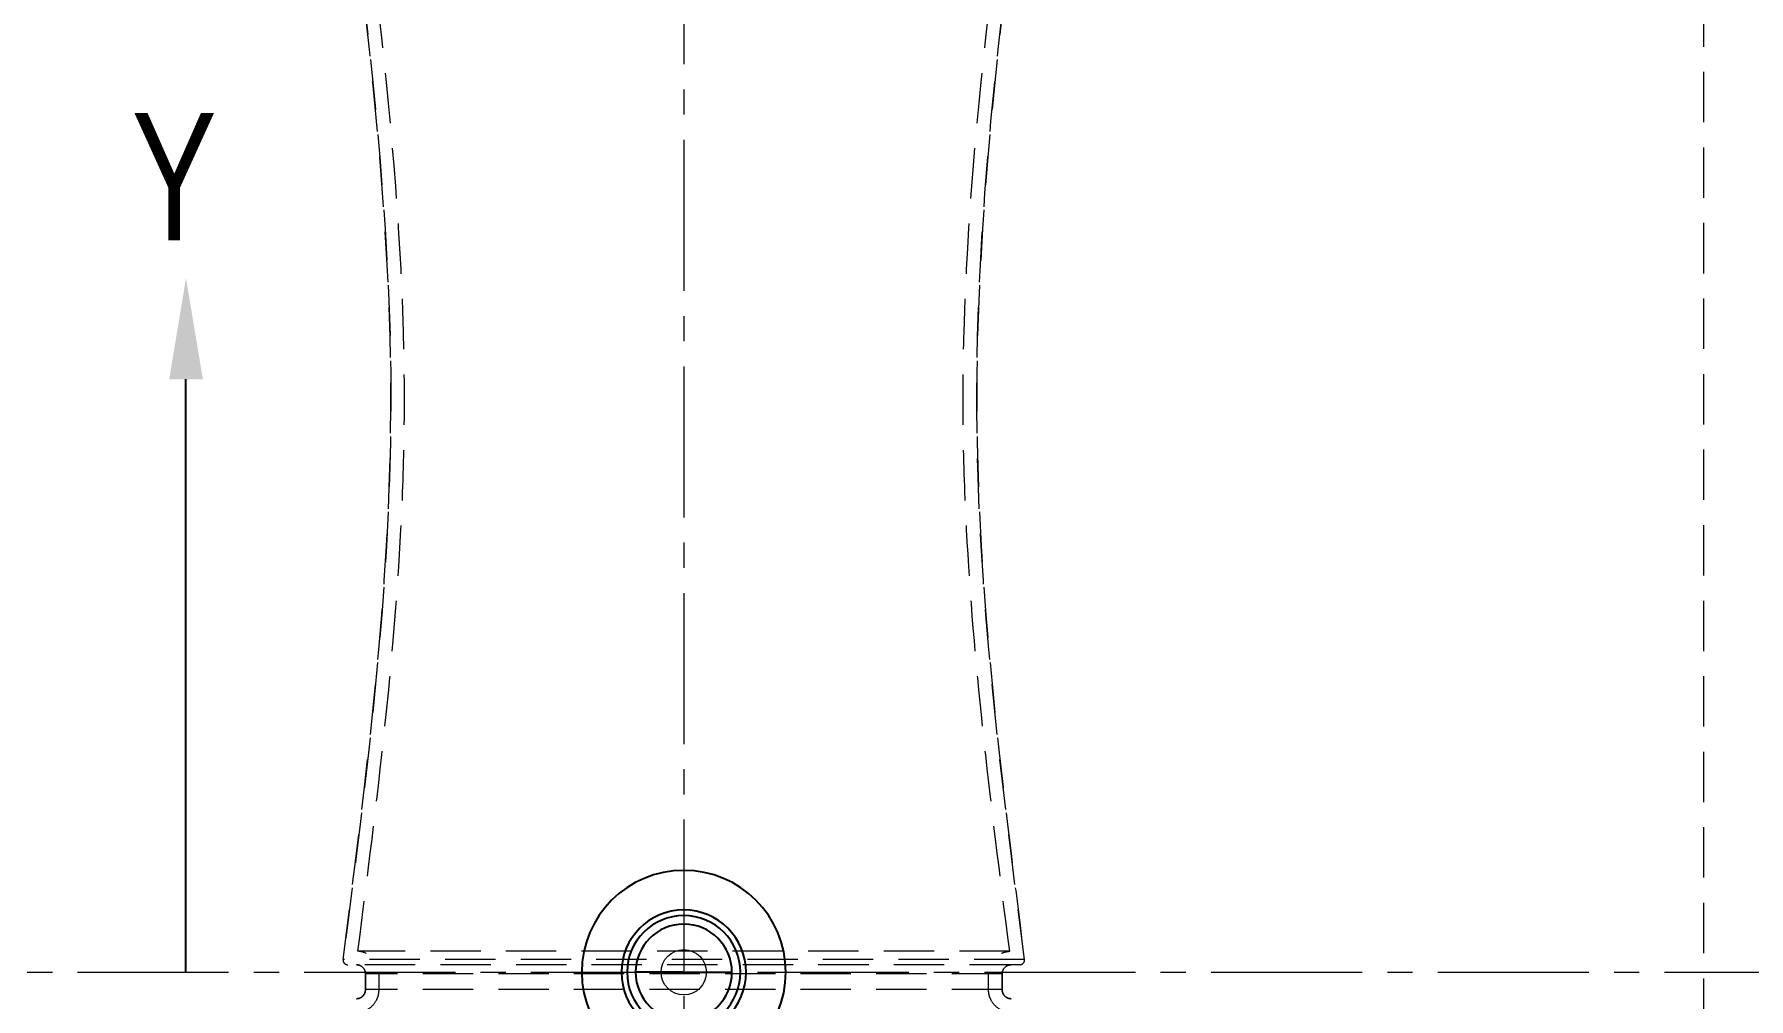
# Model space of a CAD drawing. Header units: millimetres. Extents: x -4200 to 3581, y -7493 to -4075.
# Drawn here: x -146.4 to 4.9, y -4728.6 to -4643.5 of the extents above; entities that cross this region are included whole.
import ezdxf
from ezdxf import colors
from ezdxf.entities.mleader import LeaderData, LeaderLine
from ezdxf.math import Vec2, Vec3

# ---------------------------------------------------------------- set-up
doc = ezdxf.new("R2010")
doc.units = ezdxf.units.MM
doc.header["$LTSCALE"] = 0.7
doc.linetypes.add('CENTER2', pattern=[28.575, 19.05, -3.175, 3.175, -3.175])
doc.linetypes.add('HIDDEN', pattern=[9.525, 6.35, -3.175])
doc.layers.add('cen lines', color=40, linetype='Continuous')
doc.layers.add('txt', color=20, linetype='Continuous')
doc.styles.add('SLDTEXTSTYLE0', font='TXT', dxfattribs={"width": 0.75})
doc.styles.get("Standard").update_dxf_attribs({"font": 'arial.ttf'})

# ---------------------------------------------------------------- blocks, each defined once
blk = doc.blocks.new('*U71')
at = {"layer": 'cen lines', "color": 0, "linetype": 'CENTER2', "lineweight": 9, "transparency": 16777216}
blk.add_line((0, 193.5), (0, -193.5), dxfattribs=at)
blk = doc.blocks.new('*U72')
at = {"layer": 'cen lines', "color": 0, "linetype": 'CENTER2', "lineweight": 9, "transparency": 16777216}
blk.add_line((-133.5, 0), (133.5, 0), dxfattribs=at)

msp = doc.modelspace()

# ---------------------------------------------------------------- linework, layer by layer
at = {"color": 3, "linetype": 'HIDDEN', "lineweight": 0}
for p, q in [((0.93, -4891.26), (0.93, -4561.26)), ((-59.01, -4725.13), (-119.13, -4725.13)), ((-59.01, -4725.13), (-119.13, -4725.13)), ((-59.42, -4725.59), (-118.72, -4725.59)), ((-59.42, -4725.59), (-118.72, -4725.59)), ((-60.31, -4724.4), (-117.82, -4724.4)), ((-60.98, -4726.39), (-117.16, -4726.39)), ((-117.16, -4726.39), (-117.16, -4727.79)), ((-117.16, -4727.79), (-117.16, -4726.39)), ((-117.16, -4726.39), (-117.16, -4727.79)), ((-60.98, -4726.39), (-117.16, -4726.39)), ((-60.98, -4726.39), (-60.98, -4727.79)), ((-60.98, -4726.39), (-60.98, -4727.79)), ((-60.98, -4727.79), (-60.98, -4726.39)), ((-60.98, -4727.79), (-117.16, -4727.79)), ((-60.98, -4727.79), (-117.16, -4727.79))]:
    msp.add_line(p, q, dxfattribs=at)
at = {"color": 3}
msp.add_line((-132.99, -4726.26), (-132.99, -4673.91), dxfattribs=at)
at = {"color": 6, "linetype": 'Continuous'}
for q in [(-93.32, -4726.26), (-84.82, -4726.26)]:
    msp.add_line((-89.07, -4726.26), q, dxfattribs=at)
for radius, start, end in [(9, 0, 180), (5.5, 0, 180), (5, 0, 180), (4.25, 0, 180), (9, 180, 0), (5.5, 180, 0), (5, 180, 0), (4.25, 180, 0)]:
    msp.add_arc((-89.07, -4726.26), radius, start, end, dxfattribs=at)
at = {"color": 3, "linetype": 'HIDDEN', "lineweight": 0}
for centre, start, end in [((-118.72, -4725.18), 172.6695, 270), ((-118.72, -4725.18), 172.6695, 270), ((-118.72, -4725.18), 172.6695, 270), ((-59.42, -4725.18), 270, 7.3305), ((-59.42, -4725.18), 270, 7.3305), ((-59.42, -4725.18), 270, 7.3305)]:
    msp.add_arc(centre, 0.412, start, end, dxfattribs=at)
for points, knots in [([(-117.82, -4724.4), (-116.98, -4717.8), (-115.4, -4705.41), (-114.07, -4690.08), (-113.67, -4678.45), (-113.8, -4662.82), (-115.43, -4645.25), (-117.26, -4630.62), (-117.87, -4625.75)], [0, 0, 0, 0, 0.20122, 0.377694, 0.465931, 0.554168, 0.851389, 1, 1, 1, 1]), ([(-60.31, -4724.4), (-61.16, -4717.8), (-62.74, -4705.41), (-64.06, -4690.08), (-64.47, -4678.45), (-64.33, -4662.82), (-62.7, -4645.25), (-60.88, -4630.62), (-60.27, -4625.75)], [0, 0, 0, 0, 0.20122, 0.377694, 0.465931, 0.554168, 0.851389, 1, 1, 1, 1]), ([(-119.07, -4625.82), (-116.96, -4642.7), (-112.82, -4675.81), (-117.04, -4708.91), (-119.13, -4725.13)], [0, 0, 0, 0, 0.509787, 1, 1, 1, 1]), ([(-119.13, -4725.13), (-117.04, -4708.91), (-114.97, -4692.68), (-114.91, -4676.46), (-114.85, -4659.58), (-116.96, -4642.7), (-119.07, -4625.82)], [0, 0, 0, 0, 0.490213, 0.490213, 0.490213, 1, 1, 1, 1]), ([(-119.07, -4625.82), (-116.96, -4642.7), (-114.85, -4659.58), (-114.91, -4676.46), (-114.97, -4692.68), (-117.04, -4708.91), (-119.13, -4725.13)], [0, 0, 0, 0, 0.509787, 0.509787, 0.509787, 1, 1, 1, 1]), ([(-59.07, -4625.82), (-61.18, -4642.7), (-65.31, -4675.81), (-61.09, -4708.91), (-59.01, -4725.13)], [0, 0, 0, 0, 0.509787, 1, 1, 1, 1]), ([(-59.07, -4625.82), (-61.18, -4642.7), (-63.29, -4659.58), (-63.22, -4676.46), (-63.16, -4692.68), (-61.09, -4708.91), (-59.01, -4725.13)], [0, 0, 0, 0, 0.509787, 0.509787, 0.509787, 1, 1, 1, 1]), ([(-59.01, -4725.13), (-61.09, -4708.91), (-63.16, -4692.68), (-63.22, -4676.46), (-63.29, -4659.58), (-61.18, -4642.7), (-59.07, -4625.82)], [0, 0, 0, 0, 0.490213, 0.490213, 0.490213, 1, 1, 1, 1]), ([(-117.16, -4726.39), (-117.16, -4726.19), (-117.24, -4725.98), (-117.39, -4725.83), (-117.54, -4725.68), (-117.75, -4725.59), (-117.96, -4725.59)], [0, 0, 0, 0, 0.5, 0.5, 0.5, 1, 1, 1, 1]), ([(-117.96, -4725.59), (-117.75, -4725.59), (-117.54, -4725.68), (-117.39, -4725.83), (-117.24, -4725.98), (-117.16, -4726.19), (-117.16, -4726.39)], [0, 0, 0, 0, 0.5, 0.5, 0.5, 1, 1, 1, 1]), ([(-117.83, -4729.79), (-117.71, -4729.78), (-117.33, -4729.72), (-116.68, -4729.42), (-116.18, -4728.8), (-116, -4728.27), (-115.96, -4727.99), (-115.96, -4727.86), (-115.96, -4727.77), (-115.96, -4727.69), (-115.96, -4727.56), (-115.96, -4727.3), (-115.96, -4726.99), (-115.96, -4726.68), (-115.96, -4726.53), (-115.96, -4726.44), (-115.96, -4726.37), (-115.96, -4726.26), (-115.97, -4726.13), (-116, -4725.96), (-116.08, -4725.65), (-116.28, -4725.26), (-116.66, -4724.83), (-117.2, -4724.5), (-117.63, -4724.41), (-117.82, -4724.4)], [0, 0, 0, 0, 0.049415, 0.150741, 0.252067, 0.321739, 0.356574, 0.365283, 0.373992, 0.39141, 0.416038, 0.440665, 0.533853, 0.580447, 0.603744, 0.615392, 0.62704, 0.640853, 0.654665, 0.679771, 0.704878, 0.771603, 0.838328, 0.925258, 1, 1, 1, 1]), ([(-60.31, -4729.79), (-60.43, -4729.78), (-60.81, -4729.72), (-61.45, -4729.42), (-61.96, -4728.8), (-62.14, -4728.27), (-62.17, -4727.99), (-62.18, -4727.86), (-62.18, -4727.77), (-62.18, -4727.69), (-62.18, -4727.56), (-62.18, -4727.3), (-62.18, -4726.99), (-62.18, -4726.68), (-62.18, -4726.53), (-62.18, -4726.44), (-62.18, -4726.37), (-62.18, -4726.26), (-62.16, -4726.13), (-62.13, -4725.96), (-62.05, -4725.65), (-61.86, -4725.26), (-61.47, -4724.83), (-60.94, -4724.5), (-60.51, -4724.41), (-60.31, -4724.4)], [0, 0, 0, 0, 0.049415, 0.150741, 0.252067, 0.321739, 0.356574, 0.365283, 0.373992, 0.39141, 0.416038, 0.440665, 0.533853, 0.580447, 0.603744, 0.615392, 0.62704, 0.640853, 0.654665, 0.679771, 0.704878, 0.771603, 0.838328, 0.925258, 1, 1, 1, 1]), ([(-60.18, -4725.59), (-60.38, -4725.59), (-60.6, -4725.68), (-60.75, -4725.83), (-60.89, -4725.98), (-60.98, -4726.19), (-60.98, -4726.39)], [0, 0, 0, 0, 0.5, 0.5, 0.5, 1, 1, 1, 1]), ([(-60.98, -4726.39), (-60.98, -4726.19), (-60.89, -4725.98), (-60.75, -4725.83), (-60.6, -4725.68), (-60.38, -4725.59), (-60.18, -4725.59)], [0, 0, 0, 0, 0.5, 0.5, 0.5, 1, 1, 1, 1]), ([(-117.96, -4728.59), (-117.86, -4728.59), (-117.76, -4728.58), (-117.66, -4728.54), (-117.56, -4728.5), (-117.47, -4728.44), (-117.39, -4728.36), (-117.31, -4728.28), (-117.25, -4728.18), (-117.21, -4728.09), (-117.17, -4727.99), (-117.16, -4727.89), (-117.16, -4727.79)], [0.0000001, 0.0000001, 0.0000001, 0.0000001, 0.25, 0.25, 0.25, 0.5, 0.5, 0.5, 0.75, 0.75, 0.75, 1, 1, 1, 1]), ([(-117.16, -4727.79), (-117.16, -4727.89), (-117.17, -4727.99), (-117.21, -4728.09), (-117.25, -4728.18), (-117.31, -4728.28), (-117.39, -4728.36), (-117.47, -4728.44), (-117.56, -4728.5), (-117.66, -4728.54), (-117.76, -4728.58), (-117.86, -4728.59), (-117.96, -4728.59)], [0, 0, 0, 0, 0.25, 0.25, 0.25, 0.5, 0.5, 0.5, 0.75, 0.75, 0.75, 0.9999999, 0.9999999, 0.9999999, 0.9999999]), ([(-60.98, -4727.79), (-60.98, -4727.89), (-60.96, -4727.99), (-60.92, -4728.09), (-60.88, -4728.18), (-60.82, -4728.28), (-60.75, -4728.36), (-60.67, -4728.44), (-60.57, -4728.5), (-60.47, -4728.54), (-60.38, -4728.58), (-60.27, -4728.59), (-60.18, -4728.59)], [0, 0, 0, 0, 0.25, 0.25, 0.25, 0.5, 0.5, 0.5, 0.75, 0.75, 0.75, 0.9999999, 0.9999999, 0.9999999, 0.9999999]), ([(-60.18, -4728.59), (-60.27, -4728.59), (-60.38, -4728.58), (-60.47, -4728.54), (-60.57, -4728.5), (-60.67, -4728.44), (-60.75, -4728.36), (-60.82, -4728.28), (-60.88, -4728.18), (-60.92, -4728.09), (-60.96, -4727.99), (-60.98, -4727.89), (-60.98, -4727.79)], [0.0000001, 0.0000001, 0.0000001, 0.0000001, 0.25, 0.25, 0.25, 0.5, 0.5, 0.5, 0.75, 0.75, 0.75, 1, 1, 1, 1])]:
    msp.add_open_spline(points, degree=3, knots=knots, dxfattribs=at)
for points in [[(-117.96, -4725.59), (-117.75, -4725.59), (-117.33, -4725.76), (-117.16, -4726.19), (-117.16, -4726.39)], [(-60.18, -4725.59), (-60.38, -4725.59), (-60.81, -4725.76), (-60.98, -4726.19), (-60.98, -4726.39)], [(-117.16, -4727.79), (-117.16, -4727.89), (-117.19, -4728.09), (-117.37, -4728.37), (-117.66, -4728.56), (-117.86, -4728.59), (-117.96, -4728.59)], [(-60.98, -4727.79), (-60.98, -4727.89), (-60.95, -4728.09), (-60.76, -4728.37), (-60.48, -4728.56), (-60.27, -4728.59), (-60.18, -4728.59)]]:
    msp.add_open_spline(points, degree=3, dxfattribs=at)
at = {"color": 3}
msp.add_solid([(-132.99, -4664.99), (-134.47, -4673.91), (-131.5, -4673.91)], dxfattribs=at)
at = {"layer": 'cen lines', "lineweight": 9}
msp.add_circle((-89.07, -4726.26), 2, dxfattribs=at)

# ---------------------------------------------------------------- block references
at = {"layer": 'cen lines', "linetype": 'CENTER2', "lineweight": 9}
for name in ['*U71', '*U72']:
    msp.add_blockref(name, (-89.07, -4726.26), dxfattribs=at)

# ---------------------------------------------------------------- texts
at = {"color": 3, "insert": (-137.79, -4650.4), "char_height": 11.25, "attachment_point": 1, "style": 'SLDTEXTSTYLE0'}
msp.add_mtext('Y', dxfattribs=at)

# ---------------------------------------------------------------- leaders
at = {"layer": 'txt', "lineweight": 9}
ml = msp.add_multileader_mtext('Standard', dxfattribs=at)
ml.set_content('6.. Guide Pillar', color=256)
ml.set_leader_properties()
ml.build(insert=Vec2(0, 0))
ml.multileader.update_dxf_attribs({"arrow_head_size": 10})
ctx = ml.context
ctx.base_point, ctx.char_height, ctx.arrow_head_size, ctx.plane_origin = Vec3(68.78, -4614.7), 12, 10, Vec3(-9.07, -4621.26)
notes = []
notes.append((ctx, [(0, (1, 1, 0), (60.78, -4614.7), (1, 0), 8, [(0, [(-9.07, -4621.26)], 0, [])])]))
ctx.mtext.insert, ctx.mtext.flow_direction = Vec3(70.78, -4608.6), 5
for ctx, leaders in notes:
    for number, flags, end, landing, length, lines in leaders:
        leader = LeaderData()
        leader.index, (leader.has_last_leader_line, leader.has_dogleg_vector, leader.attachment_direction) = number, flags
        leader.last_leader_point, leader.dogleg_vector, leader.dogleg_length = Vec3(end), Vec3(landing), length
        for number, points, colour, breaks in lines:
            line = LeaderLine()
            line.index, line.vertices, line.color, line.breaks = number, Vec3.list(points), colors.encode_raw_color(colour), breaks
            leader.lines.append(line)
        ctx.leaders.append(leader)

doc.saveas('drawing.dxf')
